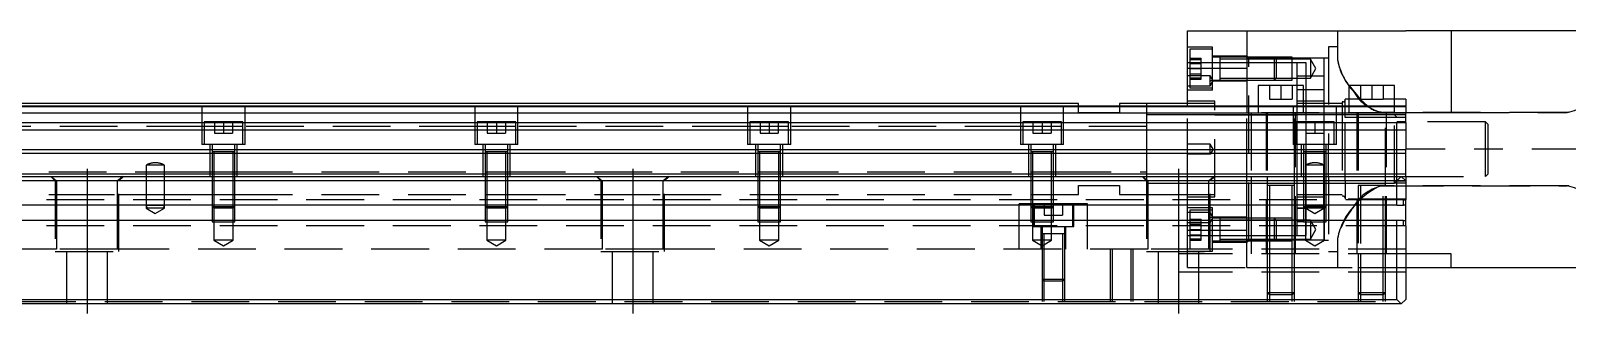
# Model space of a CAD drawing. Extents: x -11 to 1025, y -330 to 120.
# Drawn here: x 517.6 to 855.5, y -307.1 to -244 of the extents above; entities that cross this region are included whole.
import ezdxf

# ---------------------------------------------------------------- set-up
doc = ezdxf.new("R2010")
doc.units = 0
doc.linetypes.add('CENTER', pattern=[50.8, 31.75, -6.35, 6.35, -6.35])
doc.linetypes.add('DASHED', pattern=[19.05, 12.7, -6.35])
doc.layers.get('0').update_dxf_attribs({"linetype": 'CONTINUOUS'})
doc.layers.add('CENTER', color=1, linetype='CENTER')

msp = doc.modelspace()

# ---------------------------------------------------------------- linework, layer by layer
at = {"color": 7, "linetype": 'CONTINUOUS'}
for p, q in [((772, -252.22), (772, -244)), ((772, -244), (785, -244)), ((785, -244), (820, -244)), ((785, -244), (785, -260.5)), ((830, -244), (820, -244)), ((863.5, -244), (830, -244)), ((830, -244), (830, -262)), ((772, -260.5), (772, -252.22)), ((772, -252.22), (785, -252.22)), ((787.5, -256), (787.5, -260.5)), ((797.5, -256), (787.5, -256)), ((797.5, -260.5), (797.5, -256)), ((807.5, -256), (807.5, -260.5)), ((817.5, -256), (807.5, -256)), ((817.5, -260.5), (817.5, -256)), ((748, -260), (503.5, -260)), ((748, -260.5), (748, -260)), ((763, -260), (757, -260)), ((757, -260), (757, -260.5)), ((772, -260), (763, -260)), ((763, -260), (763, -260.5)), ((763, -260), (763, -260.5)), ((503.5, -260.5), (820, -260.5)), ((503.5, -260.66), (820, -260.66)), ((503.5, -262.06), (820, -262.06)), ((820, -260.66), (820, -260.5)), ((820, -260.66), (820, -262.06)), ((830, -262), (820, -262)), ((820, -264.14), (820, -262.06)), ((503.5, -264.14), (820, -264.14)), ((503.5, -265.76), (820, -265.76)), ((820, -264.14), (820, -265.76)), ((820, -265.76), (820, -270.05)), ((503.5, -270.05), (820, -270.05)), ((820, -270.9), (820, -270.05)), ((0, -270.9), (820, -270.9)), ((682.5, -270.6), (677.5, -270.6)), ((682.5, -270.6), (677.5, -270.6)), ((742.5, -270.6), (737.5, -270.6)), ((820, -275.4), (820, -270.9)), ((0, -275.4), (820, -275.4)), ((1, -276), (819, -276)), ((818, -277), (2, -277)), ((818, -277), (819, -276)), ((818, -282.3), (818, -277)), ((819, -276), (820, -277)), ((819, -276), (820, -276)), ((820, -276), (820, -275.4)), ((820, -277), (820, -281.15)), ((795.5, -278), (789.5, -278)), ((818, -282.3), (2, -282.3)), ((818, -282.3), (819.5, -282.3)), ((819.5, -282.3), (819.5, -281.15)), ((819.5, -281.15), (820, -281.15)), ((820, -282.3), (819.5, -282.3)), ((820, -282.3), (820, -281.15)), ((820, -285.7), (820, -282.3)), ((818, -285.7), (2, -285.7)), ((819.5, -285.7), (818, -285.7)), ((818, -303), (818, -285.7)), ((819.5, -285.7), (820, -285.7)), ((819.5, -286.85), (819.5, -285.7)), ((820, -286.85), (819.5, -286.85)), ((820, -286.85), (820, -285.7)), ((820, -286.85), (820, -303)), ((745, -288.6), (740, -288.6)), ((745, -288.6), (740, -288.6)), ((830, -293), (820, -293)), ((830, -296), (830, -293)), ((820, -296), (830, -296)), ((830, -296), (863.5, -296)), ((819, -304), (1, -304)), ((2, -303), (818, -303)), ((819, -304), (818, -303)), ((820, -303), (819, -304))]:
    msp.add_line(p, q, dxfattribs=at)
at = {"color": 3, "linetype": 'DASHED'}
for p, q in [((805, -244), (805, -250.37)), ((777.5, -247.57), (772, -247.57)), ((777.5, -248.07), (772.5, -248.07)), ((772.5, -248.07), (772.5, -252.32)), ((772.5, -250.01), (775, -250.01)), ((775, -251.17), (775, -250.01)), ((777.5, -257.07), (777.5, -247.57)), ((785, -249.57), (777.5, -249.57)), ((779.1, -249.82), (777.5, -249.82)), ((779.1, -249.82), (779.09, -249.82)), ((785, -249.82), (779.1, -249.82)), ((779.1, -249.82), (779.1, -249.82)), ((779.1, -249.82), (779.1, -250.22)), ((779.1, -249.82), (779.1, -254.82)), ((779.1, -249.82), (779.1, -254.82)), ((785.5, -250), (785, -249.5)), ((791.1, -249.82), (785, -249.82)), ((791.1, -249.82), (785, -249.82)), ((785.5, -250), (785, -250)), ((791.28, -250), (785.5, -250)), ((785.5, -290), (785.5, -250)), ((791.5, -250.22), (791.1, -249.82)), ((795, -249.82), (791.1, -249.82)), ((791.1, -252.32), (791.1, -249.82)), ((795, -250), (791.28, -250)), ((795, -254.82), (795, -249.82)), ((802, -250), (795, -250)), ((803, -250), (802, -250)), ((802, -250), (802, -260.5)), ((805, -247.5), (803, -247.5)), ((803, -247.5), (803, -269)), ((772, -251), (772.5, -251)), ((772, -251), (772.5, -251)), ((772.5, -250.32), (775, -250.32)), ((772.5, -251), (777.5, -251)), ((772.5, -251), (777.5, -251)), ((772.5, -251.17), (775, -251.17)), ((772.5, -252.32), (772.5, -256.57)), ((772.5, -252.32), (775, -252.32)), ((775, -253.48), (775, -251.17)), ((777.5, -251), (779.1, -251)), ((777.5, -251), (779.1, -251)), ((785, -250.22), (779.1, -250.22)), ((779.1, -250.22), (779.1, -252.18)), ((779.1, -251), (785, -251)), ((779.1, -251), (785, -251)), ((779.1, -252.18), (779.1, -252.46)), ((779.1, -252.32), (779.1, -254.82)), ((779.1, -252.32), (779.1, -254.82)), ((779.1, -252.46), (779.1, -254.42)), ((791.5, -250.22), (785, -250.22)), ((785, -251), (791.5, -251)), ((785, -251), (791.5, -251)), ((791.1, -254.82), (791.1, -252.32)), ((795, -250.22), (791.5, -250.22)), ((791.5, -250.22), (791.5, -252.32)), ((791.5, -251), (795, -251)), ((791.5, -251), (795, -251)), ((791.5, -252.32), (791.5, -254.42)), ((799, -250.22), (795, -250.22)), ((795, -251), (796, -251)), ((795, -251), (796, -251)), ((796, -251), (798, -251)), ((796, -251), (796, -256)), ((798, -251), (798, -264)), ((800.21, -252.32), (799, -250.22)), ((799, -250.22), (799, -252.32)), ((799, -254.42), (800.21, -252.32)), ((799, -252.32), (799, -254.42)), ((777, -253.9), (772, -253.9)), ((772, -256.1), (777, -256.1)), ((772.5, -253.48), (775, -253.48)), ((772.5, -254.32), (775, -254.32)), ((772.5, -254.63), (775, -254.63)), ((772.5, -256.57), (777.5, -256.57)), ((775, -254.63), (775, -253.48)), ((777.66, -255), (777, -253.9)), ((777, -255), (777, -253.9)), ((777, -256.1), (777.66, -255)), ((777, -256.1), (777, -255)), ((777.66, -255), (777, -255)), ((777.5, -254.82), (779.1, -254.82)), ((785, -255.07), (777.5, -255.07)), ((779.09, -254.82), (785, -254.82)), ((779.1, -254.42), (785, -254.42)), ((785, -254.42), (791.5, -254.42)), ((785, -254.82), (791.1, -254.82)), ((785, -254.82), (791.1, -254.82)), ((790, -256), (790, -259)), ((791.1, -254.82), (791.5, -254.42)), ((791.1, -254.82), (795, -254.82)), ((791.5, -254.42), (795, -254.42)), ((792.5, -256), (792.5, -259)), ((795, -254.42), (799, -254.42)), ((795, -256), (795, -259)), ((798, -254), (796, -254)), ((796, -256), (796, -260.5)), ((802, -254), (798, -254)), ((807.51, -256.02), (809.94, -259)), ((810, -256), (810, -259)), ((812.5, -256), (812.5, -259)), ((815, -256), (815, -259)), ((777.5, -257.07), (772, -257.07)), ((778, -259.5), (772, -259.5)), ((778, -260), (772, -260)), ((778, -280.5), (778, -259.5)), ((790, -259), (792.5, -259)), ((792.5, -259), (795, -259)), ((802, -257), (796, -257)), ((802, -257), (796, -257)), ((802, -259.5), (796, -259.5)), ((797.5, -260), (796, -260)), ((802, -260), (797.5, -260)), ((806, -260), (802, -260)), ((806.31, -259.62), (806, -259.62)), ((806, -259.62), (806, -260.5)), ((806.63, -260.5), (806.63, -259)), ((807.5, -259), (806.63, -259)), ((810, -259), (807.5, -259)), ((809.94, -259), (811.58, -260.5)), ((810, -259), (812.5, -259)), ((812.5, -259), (815, -259)), ((817.5, -259), (815, -259)), ((820, -259), (817.5, -259)), ((820, -259), (820, -260.5)), ((555.25, -260.5), (555.25, -269)), ((564.75, -269), (564.75, -260.5)), ((615.25, -260.5), (615.25, -269)), ((624.75, -269), (624.75, -260.5)), ((675.25, -260.5), (675.25, -269)), ((684.75, -269), (684.75, -260.5)), ((735.25, -260.5), (735.25, -269)), ((744.75, -269), (744.75, -260.5)), ((748, -262), (748, -260.5)), ((757, -262), (748, -262)), ((757, -260.5), (757, -262)), ((763, -260.5), (763, -270)), ((763, -260.5), (763, -270)), ((772, -262.5), (763, -262.5)), ((772, -276), (772, -260.5)), ((778, -262.5), (772, -262.5)), ((785, -262.5), (778, -262.5)), ((778, -262.5), (785, -262.5)), ((785, -260.5), (785, -262)), ((785, -262), (786, -262)), ((785, -276), (785, -262)), ((789.5, -262.5), (785, -262.5)), ((785, -262.5), (789.5, -262.5)), ((820, -262), (786, -262)), ((786, -262), (786, -276)), ((787.5, -260.5), (787.5, -262)), ((789.25, -262), (789.25, -293)), ((789.5, -262), (789.5, -276)), ((795.5, -262.5), (789.5, -262.5)), ((789.5, -262.5), (795.5, -262.5)), ((795.25, -260.5), (795.25, -269)), ((795.5, -276), (795.5, -262)), ((796, -262.5), (795.5, -262.5)), ((795.5, -262.5), (796, -262.5)), ((795.75, -264), (795.75, -262)), ((796, -260.5), (796, -262)), ((796, -262), (796, -264)), ((802, -262.5), (796, -262.5)), ((797.5, -262), (797.5, -260.5)), ((802, -260.5), (802, -262)), ((802, -262), (802, -264)), ((806, -262.5), (802, -262.5)), ((804.75, -269), (804.75, -260.5)), ((806, -260.5), (806, -262)), ((806, -262), (806, -280.37)), ((806.63, -262.5), (806, -262.5)), ((806.63, -262.5), (806, -262.5)), ((806.63, -262), (806.63, -260.5)), ((806.63, -263.07), (806.63, -262)), ((809.5, -262.5), (806.63, -262.5)), ((809.5, -262.5), (806.63, -262.5)), ((806.63, -276.93), (806.63, -263.07)), ((809.5, -263.07), (806.63, -263.07)), ((807.5, -260.5), (807.5, -262)), ((809.25, -262), (809.25, -293)), ((809.5, -262), (809.5, -278)), ((815.5, -262.5), (809.5, -262.5)), ((815.5, -262.5), (809.5, -262.5)), ((815.5, -263.07), (809.5, -263.07)), ((855.5, -261.92), (815, -261.92)), ((815, -261.92), (817.5, -261.92)), ((815.5, -278), (815.5, -262)), ((817.5, -262.5), (815.5, -262.5)), ((817.5, -262.5), (815.5, -262.5)), ((820, -263.07), (815.5, -263.07)), ((815.75, -293), (815.75, -262)), ((817.5, -262), (817.5, -260.5)), ((817.5, -261.92), (820, -261.92)), ((818, -263), (817.5, -262.5)), ((820, -262.5), (817.5, -262.5)), ((817.5, -277.5), (817.5, -262.5)), ((818, -277), (818, -263)), ((820, -261.92), (830, -261.92)), ((830, -261.92), (855.5, -261.92)), ((855.85, -261.91), (855.5, -261.92)), ((555.75, -265), (504.25, -265)), ((555.75, -264), (555.75, -269)), ((564.25, -264), (555.75, -264)), ((564.25, -265), (555.75, -265)), ((558, -264), (558, -266.5)), ((558, -266.5), (560, -266.5)), ((560, -264), (560, -266.5)), ((560, -266.5), (562, -266.5)), ((562, -264), (562, -266.5)), ((564.25, -269), (564.25, -264)), ((615.75, -265), (564.25, -265)), ((615.75, -264), (615.75, -269)), ((624.25, -264), (615.75, -264)), ((624.25, -265), (615.75, -265)), ((618, -264), (618, -266.5)), ((618, -266.5), (620, -266.5)), ((620, -264), (620, -266.5)), ((620, -266.5), (622, -266.5)), ((622, -264), (622, -266.5)), ((624.25, -269), (624.25, -264)), ((675.75, -265), (624.25, -265)), ((675.75, -264), (675.75, -269)), ((684.25, -264), (675.75, -264)), ((684.25, -265), (675.75, -265)), ((678, -264), (678, -266.5)), ((678, -266.5), (680, -266.5)), ((680, -264), (680, -266.5)), ((680, -266.5), (682, -266.5)), ((682, -264), (682, -266.5)), ((684.25, -269), (684.25, -264)), ((735.75, -265), (684.25, -265)), ((735.75, -264), (735.75, -269)), ((744.25, -264), (735.75, -264)), ((744.25, -265), (735.75, -265)), ((738, -264), (738, -266.5)), ((738, -266.5), (740, -266.5)), ((740, -264), (740, -266.5)), ((740, -266.5), (742, -266.5)), ((742, -264), (742, -266.5)), ((744.25, -269), (744.25, -264)), ((763, -265), (744.25, -265)), ((795.75, -264), (795.75, -269)), ((804.25, -264), (795.75, -264)), ((796, -264), (796, -269)), ((798, -264), (798, -266.5)), ((798, -266.5), (798, -273.5)), ((798, -266.5), (800, -266.5)), ((800, -264), (800, -266.5)), ((800, -266.5), (802, -266.5)), ((802, -264), (802, -266.5)), ((802, -266.5), (802, -269)), ((804.25, -269), (804.25, -264)), ((820, -264), (818, -264)), ((837.5, -264), (820, -264)), ((838, -264.5), (837.5, -264)), ((837.5, -276), (837.5, -264)), ((838, -264.5), (838, -275.5)), ((564.75, -269), (555.25, -269)), ((557, -269), (557, -276)), ((557.5, -269), (557.5, -270.6)), ((562.5, -270.6), (562.5, -269)), ((563, -276), (563, -269)), ((624.75, -269), (615.25, -269)), ((617, -269), (617, -276)), ((617.5, -269), (617.5, -270.6)), ((622.5, -270.6), (622.5, -269)), ((623, -276), (623, -269)), ((684.75, -269), (675.25, -269)), ((677, -269), (677, -276)), ((677.5, -269), (677.5, -270.6)), ((682.5, -270.6), (682.5, -269)), ((683, -276), (683, -269)), ((744.75, -269), (735.25, -269)), ((737, -269), (737, -276)), ((737.5, -269), (737.5, -270.6)), ((742.5, -270.6), (742.5, -269)), ((743, -276), (743, -269)), ((763, -270), (763, -276)), ((763, -270), (763, -276)), ((777, -268.9), (772, -268.9)), ((777.66, -270), (777, -268.9)), ((777, -271.1), (777, -268.9)), ((777.66, -270), (777, -271.1)), ((804.75, -269), (795.25, -269)), ((795.75, -293), (795.75, -269)), ((796, -269), (796, -276)), ((797, -269), (797, -276)), ((797.5, -269), (797.5, -270.6)), ((802, -269), (802, -273.5)), ((802.5, -270.6), (802.5, -269)), ((803, -276), (803, -269)), ((543, -273.5), (543, -276)), ((547, -273.5), (543, -273.5)), ((545.06, -273), (544.94, -273)), ((547, -276), (547, -273.5)), ((557.5, -270.59), (557.5, -270.6)), ((557.5, -270.6), (557.5, -270.6)), ((557.5, -270.6), (557.5, -276)), ((562.5, -270.6), (557.5, -270.6)), ((557.9, -270.6), (557.9, -276)), ((562.1, -276), (562.1, -270.6)), ((562.5, -270.6), (562.5, -270.59)), ((562.5, -270.6), (562.5, -270.6)), ((562.5, -276), (562.5, -270.6)), ((617.5, -270.59), (617.5, -270.6)), ((617.5, -270.6), (617.5, -270.6)), ((617.5, -270.6), (617.5, -276)), ((622.5, -270.6), (617.5, -270.6)), ((617.9, -270.6), (617.9, -276)), ((622.1, -276), (622.1, -270.6)), ((622.5, -270.6), (622.5, -270.59)), ((622.5, -270.6), (622.5, -270.6)), ((622.5, -276), (622.5, -270.6)), ((677.5, -270.59), (677.5, -270.6)), ((677.5, -270.6), (677.5, -276)), ((677.5, -270.6), (677.5, -270.6)), ((682.5, -270.6), (677.5, -270.6)), ((677.9, -270.6), (677.9, -276)), ((682.1, -276), (682.1, -270.6)), ((682.5, -270.6), (682.5, -270.59)), ((682.5, -276), (682.5, -270.6)), ((682.5, -270.6), (682.5, -270.6)), ((737.5, -270.59), (737.5, -270.6)), ((737.5, -270.6), (737.5, -276)), ((737.5, -270.6), (737.5, -270.6)), ((742.5, -270.6), (737.5, -270.6)), ((737.9, -270.6), (737.9, -276)), ((742.1, -276), (742.1, -270.6)), ((742.5, -270.6), (742.5, -270.59)), ((742.5, -276), (742.5, -270.6)), ((742.5, -270.6), (742.5, -270.6)), ((777, -271.1), (772, -271.1)), ((797.5, -270.59), (797.5, -270.6)), ((797.5, -270.6), (797.5, -270.6)), ((797.5, -270.6), (797.5, -276)), ((802.5, -270.6), (797.5, -270.6)), ((797.9, -270.6), (797.9, -276)), ((798, -273.5), (798, -276)), ((802, -273.5), (798, -273.5)), ((800.06, -273), (799.94, -273)), ((802, -276), (802, -273.5)), ((802.1, -276), (802.1, -270.6)), ((802.5, -270.6), (802.5, -270.59)), ((802.5, -270.6), (802.5, -270.6)), ((802.5, -276), (802.5, -270.6)), ((502.5, -275), (543, -275)), ((522, -276), (523, -277)), ((522.06, -276), (523.29, -277)), ((523, -277), (523, -292.5)), ((523.29, -277), (523.29, -282.3)), ((537.94, -276), (536.71, -277)), ((536.71, -282.3), (536.71, -277)), ((537, -277), (538, -276)), ((537, -292.5), (537, -277)), ((543, -275), (547, -275)), ((543, -276), (543, -282.3)), ((547, -275), (557.5, -275)), ((547, -282.3), (547, -276)), ((557.5, -275), (557.9, -275)), ((557.5, -276), (557.5, -282.3)), ((557.5, -276), (557.5, -282.3)), ((557.9, -275), (562.1, -275)), ((557.9, -276), (557.9, -282.3)), ((562.1, -275), (562.5, -275)), ((562.1, -282.3), (562.1, -276)), ((562.5, -275), (617.5, -275)), ((562.5, -282.3), (562.5, -276)), ((562.5, -282.3), (562.5, -276)), ((617.5, -275), (617.9, -275)), ((617.5, -276), (617.5, -282.3)), ((617.5, -276), (617.5, -282.3)), ((617.9, -275), (622.1, -275)), ((617.9, -276), (617.9, -282.3)), ((622.1, -275), (622.5, -275)), ((622.1, -282.3), (622.1, -276)), ((622.5, -275), (677.5, -275)), ((622.5, -282.3), (622.5, -276)), ((622.5, -282.3), (622.5, -276)), ((642, -276), (643, -277)), ((642.06, -276), (643.29, -277)), ((643, -277), (643, -292.5)), ((643.29, -277), (643.29, -282.3)), ((657.94, -276), (656.71, -277)), ((656.71, -282.3), (656.71, -277)), ((657, -277), (658, -276)), ((657, -292.5), (657, -277)), ((677.5, -275), (677.9, -275)), ((677.5, -276), (677.5, -282.3)), ((677.5, -276), (677.5, -282.3)), ((677.9, -275), (682.1, -275)), ((677.9, -276), (677.9, -282.3)), ((682.1, -275), (682.5, -275)), ((682.1, -282.3), (682.1, -276)), ((682.5, -275), (737.5, -275)), ((682.5, -282.3), (682.5, -276)), ((682.5, -282.3), (682.5, -276)), ((737.5, -275), (737.9, -275)), ((737.5, -276), (737.5, -282.3)), ((737.5, -276), (737.5, -282.3)), ((737.9, -275), (742.1, -275)), ((737.9, -276), (737.9, -282.3)), ((742.1, -275), (742.5, -275)), ((742.1, -282.3), (742.1, -276)), ((742.5, -275), (763, -275)), ((742.5, -282.3), (742.5, -276)), ((742.5, -282.3), (742.5, -276)), ((762, -276), (763, -277)), ((762.06, -276), (763.29, -277)), ((763, -276), (763, -276.77)), ((763, -276), (763, -276.77)), ((763, -276.77), (763, -277)), ((763, -276.77), (763, -277)), ((763, -277), (763, -292.5)), ((763.29, -277), (763.29, -282.3)), ((772, -282.3), (772, -276)), ((777.94, -276), (776.71, -277)), ((776.71, -282.3), (776.71, -277)), ((777, -277), (778, -276)), ((777, -292.5), (777, -277)), ((785, -282.3), (785, -276)), ((786, -276), (786, -282.3)), ((789.5, -276), (789.5, -278)), ((795.5, -278), (795.5, -276)), ((796, -276), (796, -282.3)), ((797.5, -276), (797.5, -282.3)), ((797.5, -276), (797.5, -282.3)), ((797.9, -276), (797.9, -282.3)), ((798, -276), (798, -282.3)), ((802, -282.3), (802, -276)), ((802.1, -282.3), (802.1, -276)), ((802.5, -282.3), (802.5, -276)), ((802.5, -282.3), (802.5, -276)), ((803, -276), (803, -292.5)), ((806.63, -276.93), (806.63, -281)), ((820, -276.93), (806.63, -276.93)), ((817.5, -277.5), (818, -277)), ((818, -277), (820, -277)), ((820, -276), (837.5, -276)), ((820, -276), (820, -276.93)), ((837.5, -276), (838, -275.5)), ((502.5, -280), (523.29, -280)), ((523.29, -280), (536.71, -280)), ((536.71, -280), (543, -280)), ((543, -280), (547, -280)), ((547, -280), (557.5, -280)), ((557.5, -280), (557.9, -280)), ((557.9, -280), (562.1, -280)), ((562.1, -280), (562.5, -280)), ((562.5, -280), (617.5, -280)), ((617.5, -280), (617.9, -280)), ((617.9, -280), (622.1, -280)), ((622.1, -280), (622.5, -280)), ((622.5, -280), (643.29, -280)), ((643.29, -280), (656.71, -280)), ((656.71, -280), (677.5, -280)), ((677.5, -280), (677.9, -280)), ((677.9, -280), (682.1, -280)), ((682.1, -280), (682.5, -280)), ((682.5, -280), (737.5, -280)), ((737.5, -280), (737.9, -280)), ((737.9, -280), (742.1, -280)), ((742.1, -280), (742.5, -280)), ((742.5, -280), (748, -280)), ((748, -278), (757, -278)), ((748, -280), (748, -278)), ((757, -278), (757, -280)), ((757, -280), (763, -280)), ((763, -277.5), (763.29, -277.5)), ((763, -280), (763.29, -280)), ((763.29, -277.5), (772, -277.5)), ((763.29, -280), (772, -280)), ((772, -277.5), (776.71, -277.5)), ((772, -280), (776.71, -280)), ((776.71, -277.5), (778, -277.5)), ((776.71, -280), (778, -280)), ((778, -277.5), (785, -277.5)), ((778, -277.5), (785, -277.5)), ((785, -277.5), (789.5, -277.5)), ((785, -277.5), (789.5, -277.5)), ((789.5, -277.5), (795.5, -277.5)), ((789.5, -277.5), (795.5, -277.5)), ((789.5, -277.99), (789.5, -278)), ((789.5, -278), (789.5, -282.3)), ((789.5, -278), (789.5, -278)), ((795.5, -278), (789.5, -278)), ((790, -278), (790, -282.3)), ((795, -282.3), (795, -278)), ((795.5, -277.5), (796, -277.5)), ((795.5, -277.5), (796, -277.5)), ((795.5, -278), (795.5, -277.99)), ((795.5, -282.3), (795.5, -278)), ((795.5, -278), (795.5, -278)), ((796, -277.5), (806, -277.5)), ((796, -280), (806, -280)), ((806, -277.5), (817.5, -277.5)), ((806.31, -280.37), (806, -280.37)), ((809.5, -277.99), (809.5, -293)), ((815.5, -278), (809.5, -278)), ((810, -278), (810, -293)), ((814.07, -278.19), (814.31, -278.14)), ((814.31, -278.14), (814.65, -278.09)), ((814.65, -278.09), (815, -278.08)), ((815, -293), (815, -278)), ((815.56, -278.08), (815, -278.08)), ((815, -278.08), (815.56, -278.08)), ((815.5, -293), (815.5, -277.99)), ((855.5, -278.08), (815.56, -278.08)), ((815.56, -278.08), (855.5, -278.08)), ((820, -277.5), (817.5, -277.5)), ((855.85, -278.09), (855.5, -278.08)), ((819.5, -281.15), (0.5, -281.15)), ((523.29, -282.3), (523.29, -285.7)), ((536.71, -285.7), (536.71, -282.3)), ((543, -282.3), (543, -282.37)), ((543, -282.37), (543, -283)), ((543, -282.37), (543.17, -283)), ((547, -282.37), (543, -282.37)), ((543, -283), (545, -284.15)), ((547, -283), (543, -283)), ((545, -284.15), (547, -283)), ((546.83, -283), (547, -282.37)), ((547, -282.37), (547, -282.3)), ((547, -283), (547, -282.37)), ((557.5, -282.3), (557.5, -282.6)), ((557.5, -282.3), (557.5, -282.6)), ((557.5, -282.6), (557.9, -283)), ((557.5, -282.6), (557.5, -285.7)), ((557.5, -282.6), (562.5, -282.6)), ((557.9, -282.3), (557.9, -283)), ((557.9, -283), (557.9, -286)), ((562.1, -283), (557.9, -283)), ((562.1, -283), (562.1, -282.3)), ((562.1, -283), (562.5, -282.6)), ((562.1, -286), (562.1, -283)), ((562.5, -282.6), (562.5, -282.3)), ((562.5, -282.6), (562.5, -282.3)), ((562.5, -285.7), (562.5, -282.6)), ((617.5, -282.3), (617.5, -282.6)), ((617.5, -282.3), (617.5, -282.6)), ((617.5, -282.6), (617.9, -283)), ((617.5, -282.6), (617.5, -285.7)), ((617.5, -282.6), (622.5, -282.6)), ((617.9, -282.3), (617.9, -283)), ((617.9, -283), (617.9, -286)), ((622.1, -283), (617.9, -283)), ((622.1, -283), (622.1, -282.3)), ((622.1, -283), (622.5, -282.6)), ((622.1, -286), (622.1, -283)), ((622.5, -282.6), (622.5, -282.3)), ((622.5, -282.6), (622.5, -282.3)), ((622.5, -285.7), (622.5, -282.6)), ((643.29, -282.3), (643.29, -285.7)), ((656.71, -285.7), (656.71, -282.3)), ((677.5, -282.3), (677.5, -282.6)), ((677.5, -282.3), (677.5, -282.6)), ((677.5, -282.6), (677.9, -283)), ((677.5, -282.6), (677.5, -285.7)), ((677.5, -282.6), (682.5, -282.6)), ((677.9, -282.3), (677.9, -283)), ((677.9, -283), (677.9, -286)), ((682.1, -283), (677.9, -283)), ((682.1, -283), (682.1, -282.3)), ((682.1, -283), (682.5, -282.6)), ((682.1, -286), (682.1, -283)), ((682.5, -282.6), (682.5, -282.3)), ((682.5, -282.6), (682.5, -282.3)), ((682.5, -285.7), (682.5, -282.6)), ((737.5, -282), (735, -282)), ((735, -282.3), (735, -282)), ((735, -285.7), (735, -282.3)), ((737.9, -282), (737.5, -282)), ((737.5, -282.3), (737.5, -282.6)), ((737.5, -282.3), (737.5, -282.6)), ((737.5, -282.6), (737.9, -283)), ((737.5, -282.6), (737.5, -285.7)), ((737.5, -282.6), (742.5, -282.6)), ((742.1, -282), (737.9, -282)), ((737.9, -282.3), (737.9, -283)), ((737.9, -283), (737.9, -286)), ((742.1, -283), (737.9, -283)), ((738, -282), (738, -287)), ((738.25, -282), (738.25, -282.3)), ((738.25, -282.3), (738.25, -283)), ((738.25, -283), (738.25, -285.7)), ((740.5, -282), (740.5, -284.5)), ((742.5, -282), (742.1, -282)), ((742.1, -283), (742.1, -282.3)), ((742.1, -283), (742.5, -282.6)), ((742.1, -286), (742.1, -283)), ((750, -282), (742.5, -282)), ((742.5, -282.6), (742.5, -282.3)), ((742.5, -282.6), (742.5, -282.3)), ((742.5, -285.7), (742.5, -282.6)), ((744.5, -282), (744.5, -284.5)), ((746.75, -282.3), (746.75, -282)), ((746.75, -285.7), (746.75, -282.3)), ((747, -287), (747, -282)), ((750, -282.3), (750, -282)), ((750, -285.7), (750, -282.3)), ((763.29, -282.3), (763.29, -285.7)), ((772, -280.5), (778, -280.5)), ((772, -285.7), (772, -282.3)), ((777.5, -282.93), (772, -282.93)), ((776.71, -283.43), (772.5, -283.43)), ((772.5, -283.43), (772.5, -285.7)), ((776.71, -285.7), (776.71, -282.3)), ((777.5, -283.43), (776.71, -283.43)), ((777.5, -287.68), (777.5, -282.93)), ((785, -285.7), (785, -282.3)), ((786, -282.3), (786, -285.7)), ((789.5, -282.3), (789.5, -285.7)), ((790, -282.3), (790, -285.7)), ((795, -285.7), (795, -282.3)), ((795.5, -285.7), (795.5, -282.3)), ((796, -280.5), (802, -280.5)), ((796, -282.3), (796, -285.7)), ((796, -283), (797.9, -283)), ((797.9, -283), (796, -283)), ((797.5, -282.3), (797.5, -282.6)), ((797.5, -282.3), (797.5, -282.6)), ((797.5, -282.6), (797.9, -283)), ((797.5, -282.6), (797.5, -285.7)), ((797.5, -282.6), (802.5, -282.6)), ((797.9, -282.3), (797.9, -283)), ((797.9, -283), (797.9, -286)), ((802.1, -283), (797.9, -283)), ((798, -282.3), (798, -282.37)), ((798, -282.37), (798, -283)), ((798, -282.37), (798.17, -283)), ((802, -282.37), (798, -282.37)), ((798, -283), (800, -284.15)), ((798, -283), (798, -289)), ((800, -284.15), (802, -283)), ((801.83, -283), (802, -282.37)), ((802, -282.37), (802, -282.3)), ((802, -283), (802, -282.37)), ((802, -283), (802, -290)), ((802.1, -283), (802.1, -282.3)), ((802.1, -283), (802.5, -282.6)), ((802.1, -286), (802.1, -283)), ((802.5, -282.6), (802.5, -282.3)), ((802.5, -282.6), (802.5, -282.3)), ((802.5, -285.7), (802.5, -282.6)), ((820, -281), (806.63, -281)), ((819.5, -286.85), (0.5, -286.85)), ((523.29, -285.7), (523.29, -292)), ((536.71, -292), (536.71, -285.7)), ((557.5, -285.7), (557.5, -286)), ((557.5, -286), (562.5, -286)), ((557.9, -286), (557.9, -290)), ((562.1, -290), (562.1, -286)), ((562.5, -286), (562.5, -285.7)), ((617.5, -285.7), (617.5, -286)), ((617.5, -286), (622.5, -286)), ((617.9, -286), (617.9, -290)), ((622.1, -290), (622.1, -286)), ((622.5, -286), (622.5, -285.7)), ((643.29, -285.7), (643.29, -292)), ((656.71, -292), (656.71, -285.7)), ((677.5, -285.7), (677.5, -286)), ((677.5, -286), (682.5, -286)), ((677.9, -286), (677.9, -290)), ((682.1, -290), (682.1, -286)), ((682.5, -286), (682.5, -285.7)), ((735, -292), (735, -285.7)), ((737.5, -285.7), (737.5, -286)), ((737.5, -286), (742.5, -286)), ((737.9, -286), (737.9, -290)), ((738, -287), (747, -287)), ((738.25, -285.7), (738.25, -286)), ((738.25, -286), (738.25, -287)), ((739.75, -287), (739.75, -292)), ((740, -287), (740, -288.6)), ((740.5, -284.5), (742.5, -284.5)), ((742.1, -290), (742.1, -286)), ((742.5, -284.5), (744.5, -284.5)), ((742.5, -286), (742.5, -285.7)), ((745, -288.6), (745, -287)), ((745.25, -292), (745.25, -287)), ((746.75, -287), (746.75, -285.7)), ((750, -292), (750, -285.7)), ((763.29, -285.7), (763.29, -292)), ((777, -283.9), (772, -283.9)), ((772, -287.78), (772, -285.7)), ((772, -286.1), (777, -286.1)), ((772.5, -285.37), (775, -285.37)), ((772.5, -285.68), (775, -285.68)), ((772.5, -285.7), (772.5, -291.93)), ((772.5, -286.52), (775, -286.52)), ((775, -285.68), (775, -285.37)), ((775, -287.68), (775, -285.68)), ((776.71, -292), (776.71, -285.7)), ((777.66, -285), (777, -283.9)), ((777, -286.1), (777.66, -285)), ((777.66, -285), (777, -285)), ((777.5, -285), (777, -285)), ((785, -284.93), (777.5, -284.93)), ((777.66, -285), (777.5, -285)), ((779.1, -285.18), (777.5, -285.18)), ((779.1, -285.18), (779.09, -285.18)), ((779.1, -285.18), (779.1, -285.18)), ((785, -285.18), (779.1, -285.18)), ((779.1, -285.18), (779.1, -285.58)), ((779.1, -285.18), (779.1, -290.18)), ((785, -285.58), (779.1, -285.58)), ((779.1, -285.58), (779.1, -285.7)), ((779.1, -285.7), (779.1, -289.78)), ((789.5, -285.18), (785, -285.18)), ((789.5, -285.18), (785, -285.18)), ((789.5, -285.58), (785, -285.58)), ((785, -293), (785, -285.7)), ((786, -285.7), (786, -293)), ((790, -285.18), (789.5, -285.18)), ((790, -285.18), (789.5, -285.18)), ((790, -285.58), (789.5, -285.58)), ((789.5, -285.7), (789.5, -293)), ((791.1, -285.18), (790, -285.18)), ((791.1, -285.18), (790, -285.18)), ((791.5, -285.58), (790, -285.58)), ((790, -285.7), (790, -293)), ((791.5, -285.58), (791.1, -285.18)), ((795, -285.18), (791.1, -285.18)), ((791.1, -285.7), (791.1, -285.18)), ((791.1, -290.18), (791.1, -285.7)), ((795, -285.58), (791.5, -285.58)), ((791.5, -285.58), (791.5, -285.7)), ((791.5, -285.7), (791.5, -289.78)), ((799, -285.58), (795, -285.58)), ((795, -293), (795, -285.7)), ((795.5, -293), (795.5, -285.7)), ((796, -285.7), (796, -289)), ((797.5, -286), (796, -286)), ((797.5, -285.7), (797.5, -286)), ((797.5, -286), (802.5, -286)), ((797.9, -286), (797.9, -290)), ((800.21, -287.68), (799, -285.58)), ((799, -285.58), (799, -289.78)), ((802.1, -290), (802.1, -286)), ((802.5, -286), (802.5, -285.7)), ((557.9, -290), (560, -291.21)), ((562.1, -290), (557.9, -290)), ((560, -291.21), (562.1, -290)), ((617.9, -290), (620, -291.21)), ((622.1, -290), (617.9, -290)), ((620, -291.21), (622.1, -290)), ((677.9, -290), (680, -291.21)), ((682.1, -290), (677.9, -290)), ((680, -291.21), (682.1, -290)), ((737.9, -290), (740, -291.21)), ((742.1, -290), (737.9, -290)), ((740, -288.59), (740, -288.6)), ((740, -288.6), (740, -288.6)), ((740, -288.6), (740, -292)), ((740, -291.21), (742.1, -290)), ((740.4, -288.6), (740.4, -292)), ((744.6, -292), (744.6, -288.6)), ((745, -288.6), (745, -288.59)), ((745, -288.6), (745, -288.6)), ((745, -292), (745, -288.6)), ((772, -292), (772, -287.78)), ((772, -287.78), (776.71, -287.78)), ((772, -289), (772.5, -289)), ((772, -289), (772.5, -289)), ((772.5, -287.68), (775, -287.68)), ((772.5, -288.83), (775, -288.83)), ((772.5, -289), (776.71, -289)), ((772.5, -289), (776.71, -289)), ((772.5, -289.68), (775, -289.68)), ((772.5, -289.99), (775, -289.99)), ((775, -289.68), (775, -287.68)), ((775, -289.99), (775, -289.68)), ((776.71, -287.78), (785, -287.78)), ((776.71, -289), (777.5, -289)), ((776.71, -289), (777.5, -289)), ((777.5, -292.43), (777.5, -287.68)), ((777.5, -289), (779.1, -289)), ((777.5, -289), (779.1, -289)), ((777.5, -290.18), (779.1, -290.18)), ((777.5, -290.43), (785, -290.43)), ((779.09, -290.18), (785, -290.18)), ((779.1, -287.68), (779.1, -290.18)), ((779.1, -289), (785, -289)), ((779.1, -289), (785, -289)), ((779.1, -289.78), (785, -289.78)), ((779.1, -289.78), (779.1, -290.18)), ((785, -289), (789.5, -289)), ((785, -289), (789.5, -289)), ((785, -289.78), (789.5, -289.78)), ((785, -290.5), (785.5, -290)), ((785.5, -290), (785, -290)), ((785, -290.18), (789.5, -290.18)), ((785, -290.18), (789.5, -290.18)), ((789.5, -290), (785.5, -290)), ((789.5, -289), (790, -289)), ((789.5, -289), (790, -289)), ((789.5, -289.78), (790, -289.78)), ((790, -290), (789.5, -290)), ((789.5, -290.18), (790, -290.18)), ((789.5, -290.18), (790, -290.18)), ((790, -289), (791.5, -289)), ((790, -289), (791.5, -289)), ((790, -289.78), (791.5, -289.78)), ((791.28, -290), (790, -290)), ((790, -290.18), (791.1, -290.18)), ((790, -290.18), (791.1, -290.18)), ((791.1, -290.18), (791.5, -289.78)), ((791.1, -290.18), (795, -290.18)), ((795, -290), (791.28, -290)), ((791.5, -289), (795, -289)), ((791.5, -289), (795, -289)), ((791.5, -289.78), (795, -289.78)), ((795, -289), (795.5, -289)), ((795, -289), (795.5, -289)), ((795, -289.78), (799, -289.78)), ((795.5, -290), (795, -290)), ((795.5, -289), (796, -289)), ((795.5, -289), (796, -289)), ((797.9, -290), (795.5, -290)), ((796, -289), (798, -289)), ((797.9, -290), (800, -291.21)), ((802.1, -290), (797.9, -290)), ((799, -289.78), (800.21, -287.68)), ((800, -291.21), (802.1, -290)), ((802.1, -290), (803, -290)), ((805, -289.63), (805, -296)), ((523.29, -292), (416.71, -292)), ((523, -292.5), (537, -292.5)), ((536.71, -292), (523.29, -292)), ((525.5, -292.5), (525.5, -304)), ((534.5, -304), (534.5, -292.5)), ((643.29, -292), (536.71, -292)), ((643, -292.5), (657, -292.5)), ((656.71, -292), (643.29, -292)), ((645.5, -292.5), (645.5, -304)), ((654.5, -304), (654.5, -292.5)), ((763.29, -292), (656.71, -292)), ((740, -292), (740, -298.6)), ((740, -292), (740, -298.6)), ((740.4, -292), (740.4, -299)), ((744.6, -299), (744.6, -292)), ((745, -298.6), (745, -292)), ((745, -298.6), (745, -292)), ((755, -292), (755, -303.5)), ((755.4, -292), (755.4, -303.5)), ((759.6, -303.5), (759.6, -292)), ((760, -303.5), (760, -292)), ((763, -292.5), (777, -292.5)), ((776.71, -292), (763.29, -292)), ((765.5, -292.5), (765.5, -304)), ((770, -292), (770, -293)), ((770, -293), (770, -297)), ((780, -293), (770, -293)), ((772, -296), (772, -292)), ((772, -292.43), (777.5, -292.43)), ((772.5, -291.93), (776.71, -291.93)), ((774.5, -304), (774.5, -292.5)), ((776.71, -291.93), (777.5, -291.93)), ((820, -292), (776.71, -292)), ((820, -293), (780, -293)), ((785, -296), (785, -293)), ((789.5, -293), (789.5, -301.5)), ((789.5, -293), (789.5, -301.5)), ((790, -293), (790, -302)), ((795, -302), (795, -293)), ((795.5, -301.5), (795.5, -293)), ((795.5, -301.5), (795.5, -293)), ((803, -292.5), (805, -292.5)), ((809.5, -293), (809.5, -301.5)), ((809.5, -293), (809.5, -301.5)), ((810, -293), (810, -302)), ((815, -302), (815, -293)), ((815.5, -301.5), (815.5, -293)), ((815.5, -301.5), (815.5, -293)), ((775, -297), (770, -297)), ((772, -296), (785, -296)), ((820, -297), (775, -297)), ((785, -296), (789.5, -296)), ((789.5, -296), (790, -296)), ((790, -296), (795, -296)), ((795, -296), (795.5, -296)), ((795.5, -296), (809.5, -296)), ((809.5, -296), (810, -296)), ((810, -296), (815, -296)), ((815, -296), (815.5, -296)), ((815.5, -296), (820, -296)), ((740, -298.6), (740.4, -299)), ((740, -298.6), (740, -303.5)), ((740, -298.6), (745, -298.6)), ((740.4, -299), (740.4, -303.5)), ((744.6, -299), (740.4, -299)), ((744.6, -299), (745, -298.6)), ((744.6, -303.5), (744.6, -299)), ((745, -303.5), (745, -298.6)), ((0.5, -303.5), (819.5, -303.5)), ((789.5, -301.5), (790, -302)), ((789.5, -301.5), (789.5, -303.5)), ((789.5, -301.5), (795.5, -301.5)), ((790, -302), (790, -303.5)), ((795, -302), (790, -302)), ((795, -302), (795.5, -301.5)), ((795, -303.5), (795, -302)), ((795.5, -303.5), (795.5, -301.5)), ((809.5, -301.5), (810, -302)), ((809.5, -301.5), (809.5, -303.5)), ((809.5, -301.5), (815.5, -301.5)), ((810, -302), (810, -303.5)), ((815, -302), (810, -302)), ((815, -302), (815.5, -301.5)), ((815, -303.5), (815, -302)), ((815.5, -303.5), (815.5, -301.5))]:
    msp.add_line(p, q, dxfattribs=at)
for centre, radius, start, end in [((818.64, -247.9), 13.86, 190.2678, 223.4469), ((816.5, -248.64), 11.63, 188.5777, 219.4067), ((806.31, -259.31), 0.313, 270, 0), ((816.47, -252.98), 9.07, 209.4433, 260.6664), ((853.68, -252.27), 9.83, 280.6913, 331.8801), ((815.31, -256.35), 5.58, 228.05, 266.8311), ((544.94, -277), 4, 90, 118.9695), ((545.06, -277), 4, 61.0305, 90), ((799.94, -277), 4, 90, 118.9695), ((800.06, -277), 4, 61.0305, 90), ((822.06, -293.84), 17.57, 117.0366, 166.1234), ((806.31, -280.69), 0.312, 0, 90), ((816.47, -287.02), 9.07, 99.3336, 150.5567), ((853.68, -287.73), 9.83, 28.1199, 79.3087), ((818.64, -292.1), 13.86, 136.5531, 169.7322)]:
    msp.add_arc(centre, radius, start, end, dxfattribs=at)
at = {"layer": 'CENTER', "color": 1, "linetype": 'CENTER'}
for p, q in [((879.45, -270), (820, -270)), ((530, -274.35), (530, -307.15)), ((650, -274.35), (650, -307.15)), ((770, -274.35), (770, -307.15))]:
    msp.add_line(p, q, dxfattribs=at)

doc.saveas('drawing.dxf')
